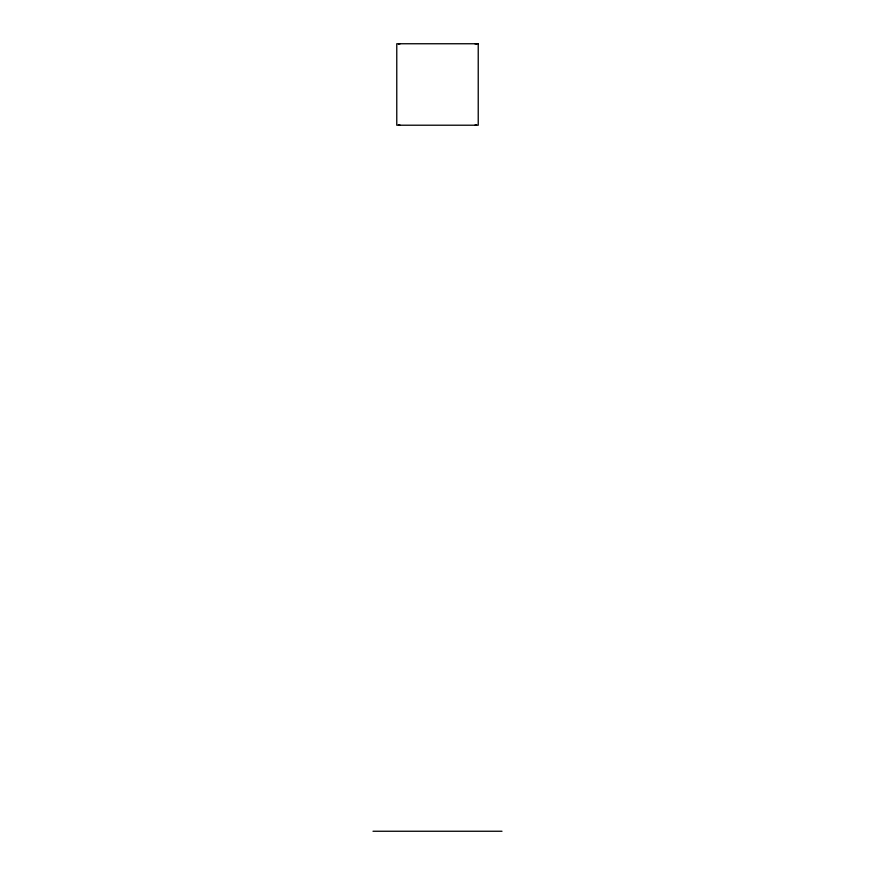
<?xml version="1.0" encoding="UTF-8"?>
<svg xmlns="http://www.w3.org/2000/svg" width="875" height="875" viewBox="0 0 875 875"><rect width="100%" height="100%" fill="white"/><g stroke="black" fill="none" stroke-linecap="round" stroke-linejoin="round"><path stroke-width="1.31" d="M373.002 831.25L501.998 831.25M400.159 125.213A3.391 3.391 0 0 1 398.464 124.764M398.464 44.209A3.391 3.391 0 0 1 400.159 43.75M474.841 43.75A3.391 3.391 0 0 1 476.536 44.209M476.536 124.764A3.391 3.391 0 0 1 474.841 125.213M478.231 43.75L396.769 43.75L396.769 125.213L478.231 125.213L478.231 43.75"/></g></svg>
